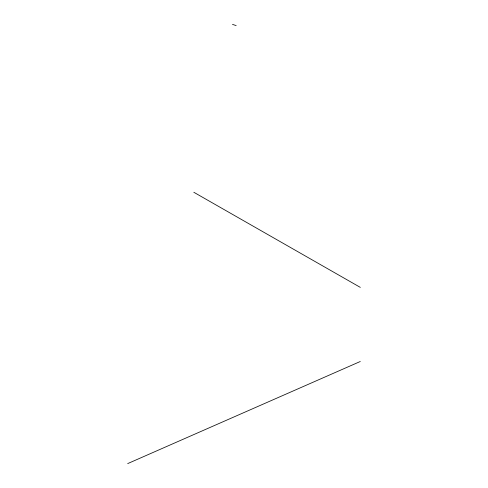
<?xml version="1.0" encoding="UTF-8"?>
<svg xmlns="http://www.w3.org/2000/svg" width="488" height="488" viewBox="0 0 488 488"><rect width="100%" height="100%" fill="white"/><g stroke="black" fill="none" stroke-linecap="round" stroke-linejoin="round"><path stroke-width="0.73" d="M127.685 463.6L360.284 361.498M232.483 24.4L236.168 25.583M193.821 192.272L360.315 287.383"/></g></svg>
